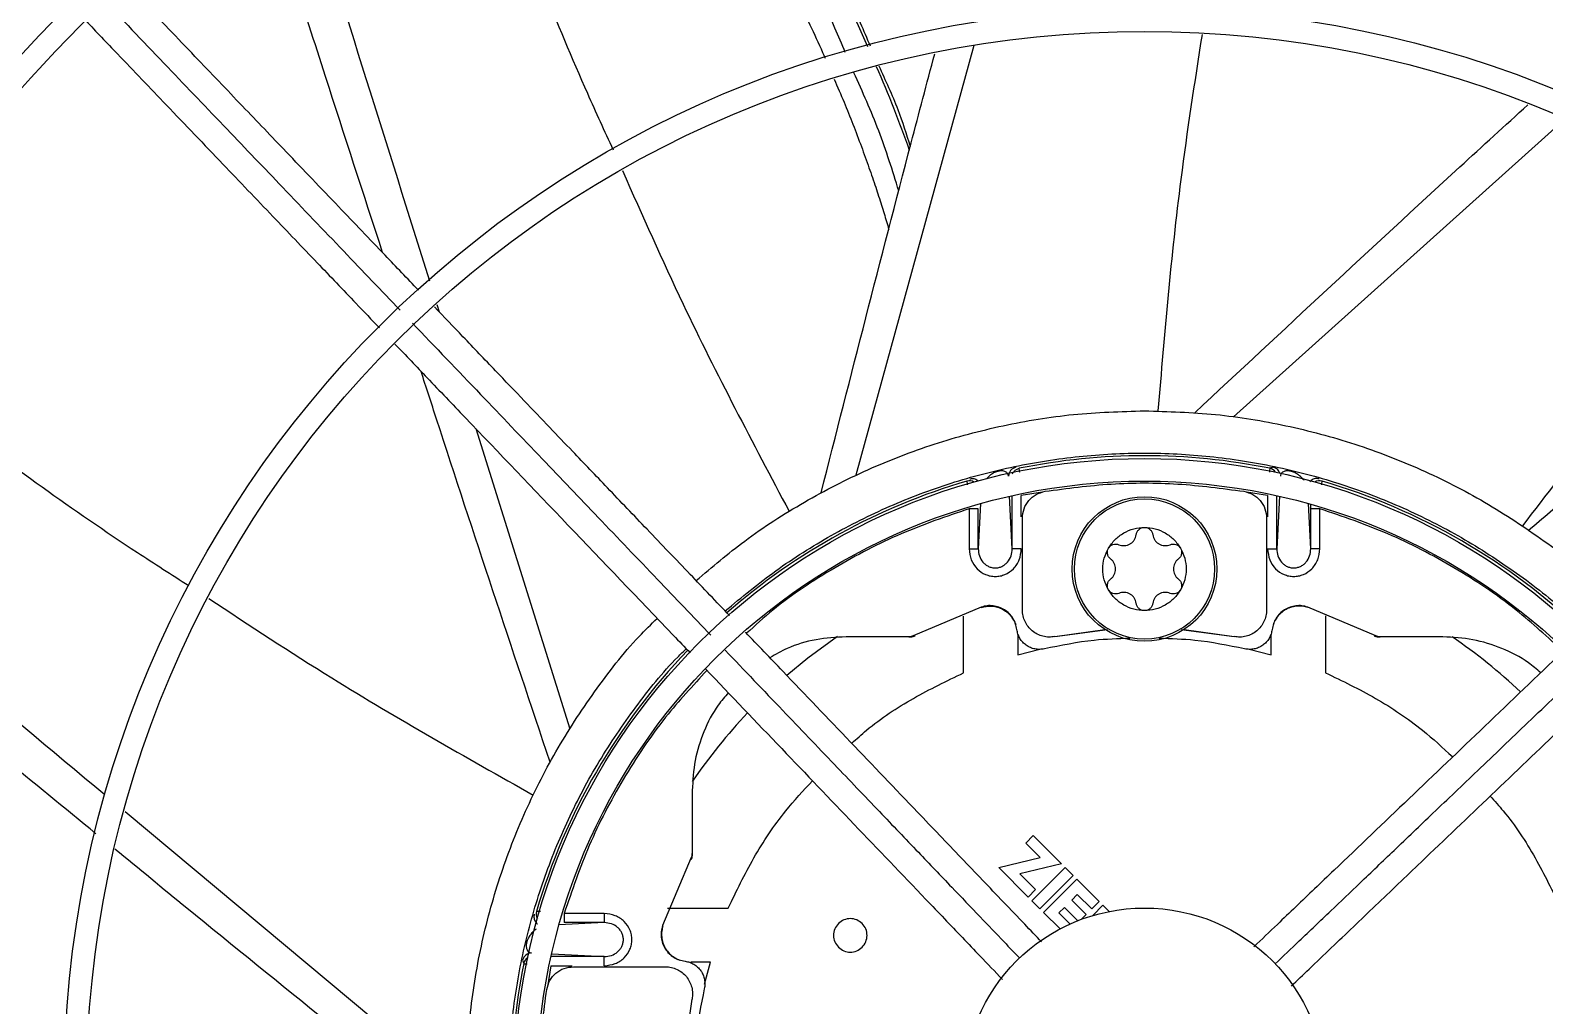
# Model space of a CAD drawing. Header units: inches. Extents: x 1229 to 1453, y -1023 to -720.
# Drawn here: x 1402.11 to 1408.7, y -744.9 to -740.65 of the extents above; entities that cross this region are included whole.
import ezdxf

# ---------------------------------------------------------------- set-up
doc = ezdxf.new("R2010")
doc.units = ezdxf.units.IN
doc.header["$MEASUREMENT"] = 0

msp = doc.modelspace()

# ---------------------------------------------------------------- linework, layer by layer
at = {"color": 18, "linetype": 'Continuous', "lineweight": 25, "true_color": 0x000000}
for p, q in [((1406.2187, -740.7173), (1405.7051, -742.5888)), ((1408.7898, -741.0397), (1407.3492, -742.3336)), ((1403.8814, -741.8448), (1403.8915, -741.877)), ((1404.0508, -742.3856), (1404.4599, -743.6925)), ((1407.5219, -742.5539), (1407.507, -742.5583)), ((1406.3863, -742.9093), (1406.3747, -742.6802)), ((1406.3863, -742.9093), (1406.3863, -742.6776)), ((1406.5176, -742.6628), (1406.4256, -742.677)), ((1406.4256, -742.7701), (1406.4256, -742.677)), ((1407.4979, -742.677), (1407.4059, -742.6628)), ((1407.4979, -742.677), (1407.4979, -742.7701)), ((1407.5372, -742.9093), (1407.5372, -742.6776)), ((1407.5488, -742.6802), (1407.5372, -742.9093)), ((1406.1987, -742.7347), (1406.1987, -742.9093)), ((1406.248, -742.7123), (1406.238, -742.9093)), ((1406.238, -742.9093), (1406.238, -742.7347)), ((1407.6855, -742.9093), (1407.6755, -742.7123)), ((1407.6855, -742.7347), (1407.6854, -742.7172)), ((1407.6855, -742.9093), (1407.6855, -742.7347)), ((1407.7249, -742.9093), (1407.7249, -742.7347)), ((1406.4303, -743.1754), (1406.4303, -742.7753)), ((1407.4933, -742.7753), (1407.4933, -743.1754)), ((1406.4256, -742.9093), (1406.3863, -742.9093)), ((1406.2511, -743.1628), (1405.9547, -743.2879)), ((1406.1744, -743.4491), (1406.1744, -743.2018)), ((1406.2511, -743.1628), (1406.2514, -743.1648)), ((1407.6724, -743.1628), (1407.6721, -743.1648)), ((1407.9689, -743.2879), (1407.6724, -743.1628)), ((1407.7492, -743.2008), (1407.7492, -743.4491)), ((1406.5713, -743.2912), (1406.789, -743.2604)), ((1406.5713, -743.2912), (1406.8001, -743.2612)), ((1407.1219, -743.261), (1407.3522, -743.2912)), ((1407.1345, -743.2604), (1407.3522, -743.2912)), ((1405.9366, -743.2923), (1405.6626, -743.2923)), ((1405.9366, -743.2923), (1405.945, -743.2923)), ((1405.9628, -743.288), (1405.9547, -743.2879)), ((1406.4106, -743.2859), (1406.4106, -743.371)), ((1406.4106, -743.371), (1406.5058, -743.3458)), ((1407.4178, -743.3458), (1407.5129, -743.371)), ((1407.5129, -743.371), (1407.5129, -743.2859)), ((1407.9689, -743.2879), (1407.9608, -743.288)), ((1407.9785, -743.2923), (1407.987, -743.2923)), ((1408.261, -743.2923), (1407.987, -743.2923)), ((1404.9933, -743.9616), (1404.9933, -744.2356)), ((1402.5247, -744.0533), (1404.0092, -745.294)), ((1406.4775, -744.1583), (1406.4452, -744.1905)), ((1406.5075, -744.2529), (1406.4452, -744.1905)), ((1406.4775, -744.1583), (1406.6, -744.2807)), ((1404.9889, -744.2537), (1404.8638, -744.5502)), ((1404.9889, -744.2537), (1404.989, -744.2618)), ((1404.9933, -744.244), (1404.9933, -744.2356)), ((1406.3272, -744.2974), (1406.5075, -744.2529)), ((1406.4552, -744.4255), (1406.3272, -744.2974)), ((1406.6, -744.2807), (1406.4196, -744.3253)), ((1406.4196, -744.3253), (1406.4875, -744.3932)), ((1406.4712, -744.4415), (1406.6163, -744.2964)), ((1406.6511, -744.3312), (1406.506, -744.4763)), ((1406.6511, -744.3312), (1406.6163, -744.2964)), ((1406.4875, -744.3932), (1406.4552, -744.4255)), ((1406.522, -744.4923), (1406.6668, -744.3476)), ((1406.6668, -744.3476), (1406.7642, -744.445)), ((1406.506, -744.4763), (1406.4712, -744.4415)), ((1406.6693, -744.4146), (1406.6454, -744.4386)), ((1406.6454, -744.4386), (1406.708, -744.5012)), ((1406.7319, -744.4773), (1406.6693, -744.4146)), ((1406.7642, -744.445), (1406.7319, -744.4773)), ((1406.7363, -744.5064), (1406.7809, -744.4617)), ((1406.7809, -744.4617), (1406.8078, -744.4886)), ((1404.6103, -744.4977), (1404.4357, -744.4977)), ((1404.8855, -744.4734), (1405.15, -744.4734)), ((1406.5942, -744.5645), (1406.522, -744.4923)), ((1406.6131, -744.4709), (1406.5891, -744.4948)), ((1406.5891, -744.4948), (1406.6376, -744.5432)), ((1406.6712, -744.529), (1406.6131, -744.4709)), ((1406.708, -744.5012), (1406.6859, -744.5233)), ((1404.6103, -744.5371), (1404.4133, -744.547)), ((1404.6103, -744.5371), (1404.4357, -744.5371)), ((1404.8638, -744.5502), (1404.8658, -744.5505)), ((1404.2549, -744.7007), (1404.2593, -744.7155)), ((1404.378, -744.7247), (1404.3637, -744.8167)), ((1404.378, -744.7247), (1404.4711, -744.7247)), ((1404.6103, -744.6853), (1404.3785, -744.6853)), ((1404.3812, -744.6737), (1404.6103, -744.6853)), ((1404.4762, -744.7293), (1404.8764, -744.7293)), ((1405.072, -744.7096), (1404.9869, -744.7096)), ((1405.0468, -744.8048), (1405.072, -744.7096)), ((1404.9613, -745.088), (1404.9922, -744.8704))]:
    msp.add_line(p, q, dxfattribs=at)
at = {"color": 18, "linetype": 'Continuous', "lineweight": 25, "true_color": 0x000000, "flags": 128}
msp.add_lwpolyline([(1405.6257, -743.2908), (1405.4964, -743.3849), (1405.4049, -743.4602)], dxfattribs=at)
at = {"color": 18, "linetype": 'Continuous', "lineweight": 25, "true_color": 0x000000}
for centre, radius in [((1406.9618, -745.2608), 11.7126), ((1406.9618, -745.2608), 8.5704), ((1406.9618, -745.2608), 8.472), ((1406.9618, -745.2608), 6.6478), ((1406.9618, -745.2608), 6.5493), ((1406.9618, -745.2608), 4.7037), ((1406.9618, -745.2608), 4.6053), ((1406.9618, -745.2608), 2.745), ((1406.9618, -745.2608), 2.6465), ((1406.9618, -742.997), 0.315), ((1406.9618, -742.997), 0.3053), ((1406.9618, -745.2608), 0.7874)]:
    msp.add_circle(centre, radius, dxfattribs=at)
for centre, radius, start, end in [((1406.9618, -745.2608), 12.9331, 103.26667, 166.73333), ((1406.9618, -745.2608), 2.7569, 78.59287, 101.40713), ((1407.5139, -742.5924), 0.0394, 18.62774, 78.30941), ((1406.9618, -745.2608), 2.7569, 106.2782, 131.24448), ((1406.2, -742.6522), 0.0393, 60.09679, 106.27356), ((1407.4992, -742.5969), 0.0393, 32.40479, 78.59611), ((1407.7235, -742.6522), 0.0393, 73.72644, 119.90321), ((1406.9618, -745.2608), 2.7569, 46.15848, 73.7218), ((1406.9618, -745.2608), 2.3804, 46.5504, 55.78048), ((1406.9618, -745.2608), 2.7569, 136.15848, 163.7218), ((1406.9618, -745.2608), 2.3804, 136.5504, 145.78048), ((1404.3531, -744.4991), 0.0394, 163.73091, 209.89291), ((1406.9618, -745.2608), 2.7569, 168.59287, 191.40713), ((1404.2934, -744.7087), 0.0394, 90.00217, 168.29456), ((1404.2979, -744.7233), 0.0394, 122.42221, 168.58239)]:
    msp.add_arc(centre, radius, start, end, dxfattribs=at)
for points, knots in [([(1395.2522, -745.2608), (1395.2571, -745.0053), (1395.2667, -744.4944), (1395.3447, -743.7313), (1395.4689, -742.9748), (1395.6432, -742.228), (1395.8657, -741.4942), (1396.1359, -740.7766), (1396.4523, -740.0781), (1396.8138, -739.4019), (1397.2187, -738.7507), (1397.6653, -738.1274), (1398.1518, -737.5347), (1398.676, -736.975), (1399.2356, -736.4508), (1399.8284, -735.9644), (1400.4517, -735.5177), (1401.1028, -735.1128), (1401.7791, -734.7513), (1402.4775, -734.4349), (1403.1952, -734.1648), (1403.929, -733.9422), (1404.6757, -733.7681), (1405.4323, -733.6432), (1406.1954, -733.568), (1406.9618, -733.5429), (1407.7282, -733.568), (1408.4913, -733.6432), (1409.2478, -733.7681), (1409.9946, -733.9422), (1410.7284, -734.1648), (1411.446, -734.4349), (1412.1445, -734.7513), (1412.8207, -735.1128), (1413.4719, -735.5177), (1414.0952, -735.9644), (1414.6879, -736.4508), (1415.2476, -736.975), (1415.7717, -737.5347), (1416.2582, -738.1274), (1416.7048, -738.7507), (1417.1098, -739.4019), (1417.4712, -740.0781), (1417.7877, -740.7766), (1418.0578, -741.4942), (1418.2803, -742.228), (1418.4547, -742.9748), (1418.5788, -743.7313), (1418.6568, -744.4944), (1418.6665, -745.0053), (1418.6713, -745.2608)], [0, 0, 0, 0, 0.020833, 0.041667, 0.0625, 0.083333, 0.104167, 0.125, 0.145833, 0.166667, 0.1875, 0.208333, 0.229167, 0.25, 0.270833, 0.291667, 0.3125, 0.333333, 0.354167, 0.375, 0.395833, 0.416667, 0.4375, 0.458333, 0.479167, 0.5, 0.520833, 0.541667, 0.5625, 0.583333, 0.604167, 0.625, 0.645833, 0.666667, 0.6875, 0.708333, 0.729167, 0.75, 0.770833, 0.791667, 0.8125, 0.833333, 0.854167, 0.875, 0.895833, 0.916667, 0.9375, 0.958333, 0.979167, 1, 1, 1, 1]), ([(1404.7692, -739.0947), (1404.7715, -739.0976), (1404.7995, -739.132), (1404.8508, -739.1984), (1404.9225, -739.2932), (1404.9908, -739.3869), (1405.0839, -739.5187), (1405.1966, -739.6871), (1405.3503, -739.933), (1405.5059, -740.2063), (1405.6485, -740.4825), (1405.7248, -740.6517), (1405.7561, -740.7211)], [0, 0, 0, 0, 0.005829, 0.069293, 0.131295, 0.191839, 0.250923, 0.384412, 0.509798, 0.706683, 0.87956, 1, 1, 1, 1]), ([(1404.78, -739.0906), (1404.8065, -739.1218), (1404.9462, -739.2872), (1405.1677, -739.6098), (1405.4423, -740.0547), (1405.6426, -740.4253), (1405.7386, -740.6515), (1405.7669, -740.7182)], [0, 0, 0, 0, 0.063901, 0.337789, 0.611689, 0.885604, 1, 1, 1, 1]), ([(1404.5817, -739.1665), (1404.6199, -739.214), (1404.7019, -739.3157), (1404.823, -739.4783), (1404.9476, -739.6556), (1405.0712, -739.8433), (1405.1931, -740.0415), (1405.3202, -740.2632), (1405.4433, -740.4991), (1405.5291, -740.6743), (1405.5675, -740.7637), (1405.5711, -740.7721)], [0, 0, 0, 0, 0.096233, 0.206176, 0.320503, 0.439206, 0.562272, 0.689686, 0.845034, 0.985429, 1, 1, 1, 1]), ([(1405.6595, -740.7477), (1405.6446, -740.7121), (1405.5669, -740.5268), (1405.3959, -740.2048), (1405.1475, -739.7838), (1404.9064, -739.4246), (1404.7371, -739.2146), (1404.6707, -739.1324)], [0, 0, 0, 0, 0.06136, 0.318858, 0.576414, 0.834122, 1, 1, 1, 1]), ([(1403.9745, -739.4391), (1404.0368, -739.6235), (1404.2063, -740.1254), (1404.4335, -740.7027), (1404.6107, -741.0892), (1404.6482, -741.1709)], [0, 0, 0, 0, 0.314001, 0.854808, 1, 1, 1, 1]), ([(1403.2587, -739.8609), (1403.2712, -739.9005), (1403.4681, -740.5263), (1403.6648, -741.1539), (1403.8491, -741.7418)], [0, 0, 0, 0, 0.063243, 1, 1, 1, 1]), ([(1403.6452, -741.6192), (1403.5621, -741.3636), (1403.3832, -740.8133), (1403.2087, -740.2627), (1403.1153, -739.9679)], [0, 0, 0, 0, 0.464546, 1, 1, 1, 1]), ([(1403.8011, -741.7824), (1403.7528, -741.7319), (1403.637, -741.6106), (1403.445, -741.4098), (1403.2382, -741.1933), (1403.0297, -740.9752), (1402.8216, -740.7575), (1402.6522, -740.5801), (1402.552, -740.4753), (1402.5275, -740.4496)], [0, 0, 0, 0, 0.113273, 0.27182, 0.45098, 0.599768, 0.762852, 0.941876, 1, 1, 1, 1]), ([(1402.4334, -740.5221), (1402.5255, -740.6185), (1402.7036, -740.8049), (1402.9628, -741.0761), (1403.2183, -741.3434), (1403.4694, -741.6062), (1403.6399, -741.7847), (1403.7218, -741.8704)], [0, 0, 0, 0, 0.2154, 0.416422, 0.604341, 0.810085, 1, 1, 1, 1]), ([(1402.3528, -740.6087), (1402.399, -740.6571), (1402.5159, -740.7794), (1402.7151, -740.9878), (1402.9406, -741.2238), (1403.1594, -741.4529), (1403.3524, -741.6548), (1403.507, -741.8165), (1403.5975, -741.9113), (1403.6316, -741.947)], [0, 0, 0, 0, 0.1090567, 0.2754016, 0.4684679, 0.6386179, 0.7884724, 0.9203047, 1, 1, 1, 1]), ([(1407.2122, -740.6692), (1407.1796, -740.8793), (1407.095, -741.4232), (1407.0487, -741.9718), (1407.0202, -742.3086)], [0, 0, 0, 0, 0.386148, 1, 1, 1, 1]), ([(1405.5541, -742.6652), (1405.6835, -742.1568), (1405.8459, -741.5189), (1406.0142, -740.8829), (1406.0484, -740.7537)], [0, 0, 0, 0, 0.7968413, 1, 1, 1, 1]), ([(1405.8924, -741.3501), (1405.8649, -741.2624), (1405.81, -741.0872), (1405.7346, -740.9194), (1405.6969, -740.8356)], [0, 0, 0, 0, 0.500505, 1, 1, 1, 1]), ([(1405.7943, -740.8081), (1405.8199, -740.8682), (1405.8711, -740.9886), (1405.9156, -741.1114), (1405.938, -741.173)], [0, 0, 0, 0, 0.4988732, 1, 1, 1, 1]), ([(1405.805, -740.8058), (1405.8341, -740.8686), (1405.8871, -740.983), (1405.9251, -741.1028), (1405.9422, -741.1567)], [0, 0, 0, 0, 0.549444, 1, 1, 1, 1]), ([(1405.6108, -740.8641), (1405.6253, -740.8973), (1405.6676, -740.9939), (1405.7171, -741.1229), (1405.7619, -741.2469), (1405.791, -741.332), (1405.8163, -741.4102), (1405.8354, -741.4717), (1405.8456, -741.5072), (1405.849, -741.5188)], [0, 0, 0, 0, 0.155591, 0.453872, 0.593993, 0.723032, 0.840997, 0.947892, 1, 1, 1, 1]), ([(1407.1808, -742.3162), (1407.5646, -741.9585), (1408.0461, -741.5096), (1408.5315, -741.0656), (1408.6301, -740.9754)], [0, 0, 0, 0, 0.796821, 1, 1, 1, 1]), ([(1404.6894, -741.2618), (1404.7757, -741.4565), (1404.9988, -741.9601), (1405.2566, -742.447), (1405.4148, -742.7457)], [0, 0, 0, 0, 0.3865725, 1, 1, 1, 1]), ([(1409.6557, -741.5325), (1409.5144, -741.6919), (1409.1489, -742.1041), (1408.813, -742.5409), (1408.607, -742.8089)], [0, 0, 0, 0, 0.386641, 1, 1, 1, 1]), ([(1408.6319, -742.8296), (1408.6961, -742.7754), (1408.8439, -742.6508), (1409.043, -742.424), (1409.2728, -742.1226), (1409.4485, -741.8584), (1409.5463, -741.6741), (1409.5679, -741.6334)], [0, 0, 0, 0, 0.1643139, 0.3778099, 0.5907186, 0.9094973, 1, 1, 1, 1]), ([(1405.156, -743.2002), (1405.0987, -743.1403), (1404.9788, -743.0148), (1404.8015, -742.8292), (1404.6307, -742.6505), (1404.4896, -742.5028), (1404.3689, -742.3766), (1404.2571, -742.2596), (1404.1312, -742.1278), (1404.0007, -741.9913), (1403.9121, -741.8985), (1403.8706, -741.8551)], [0, 0, 0, 0, 0.133272, 0.279174, 0.413304, 0.531425, 0.608473, 0.694881, 0.792575, 0.902797, 1, 1, 1, 1]), ([(1403.7755, -741.9266), (1403.8743, -742.03), (1404.0624, -742.2268), (1404.3319, -742.5088), (1404.5886, -742.7775), (1404.8331, -743.0333), (1404.9965, -743.2043), (1405.0737, -743.2851)], [0, 0, 0, 0, 0.228868, 0.435815, 0.623227, 0.822027, 1, 1, 1, 1]), ([(1401.2984, -741.976), (1401.4514, -742.0982), (1401.8664, -742.4296), (1402.3696, -742.7925), (1402.7266, -743.0212), (1402.8013, -743.0691)], [0, 0, 0, 0, 0.3159676, 0.8567363, 1, 1, 1, 1]), ([(1403.699, -742.0174), (1403.7458, -742.0664), (1403.8473, -742.1727), (1404.0982, -742.4352), (1404.4553, -742.8089), (1404.7822, -743.151), (1404.9598, -743.3368), (1404.9841, -743.3622)], [0, 0, 0, 0, 0.109527, 0.237746, 0.586688, 0.943426, 1, 1, 1, 1]), ([(1404.3742, -743.8384), (1404.2081, -743.3408), (1404.0189, -742.774), (1403.8351, -742.2058), (1403.8127, -742.1364)], [0, 0, 0, 0, 0.877844, 1, 1, 1, 1]), ([(1405.01, -743.0474), (1405.0794, -742.9885), (1405.2276, -742.8627), (1405.479, -742.7017), (1405.755, -742.5598), (1406.045, -742.4482), (1406.3449, -742.368), (1406.6516, -742.3175), (1406.8584, -742.3112), (1406.9618, -742.308)], [0, 0, 0, 0, 0.127919, 0.273266, 0.418612, 0.56396, 0.709306, 0.854654, 1, 1, 1, 1]), ([(1406.9618, -742.308), (1407.0651, -742.3112), (1407.2719, -742.3175), (1407.5786, -742.368), (1407.8786, -742.4481), (1408.1683, -742.56), (1408.4452, -742.701), (1408.7041, -742.8719), (1408.8935, -743.0191), (1408.9882, -743.1163), (1409.0107, -743.1395)], [0, 0, 0, 0, 0.136759, 0.273517, 0.410274, 0.547034, 0.68379, 0.820549, 0.957307, 1, 1, 1, 1]), ([(1405.1363, -743.1796), (1405.2088, -743.1196), (1405.3546, -742.999), (1405.5958, -742.8475), (1405.8509, -742.7195), (1406.1182, -742.6188), (1406.3944, -742.5461), (1406.6766, -742.5021), (1406.9618, -742.4874), (1407.247, -742.5021), (1407.5291, -742.5461), (1407.8053, -742.6188), (1408.0725, -742.7196), (1408.3282, -742.8471), (1408.5682, -743.0013), (1408.7524, -743.1419), (1408.8484, -743.2381), (1408.8773, -743.2669)], [0, 0, 0, 0, 0.0686182, 0.1379717, 0.207325, 0.2766794, 0.3460334, 0.4153867, 0.4847398, 0.554094, 0.6234473, 0.6928013, 0.7621556, 0.831509, 0.9008624, 0.9702164, 1, 1, 1, 1]), ([(1406.4017, -742.5539), (1406.3975, -742.5552), (1406.3889, -742.5579), (1406.3785, -742.5671), (1406.3716, -742.5791), (1406.3707, -742.5881), (1406.3703, -742.5924)], [0, 0, 0, 0, 0.242701, 0.500198, 0.757591, 1, 1, 1, 1]), ([(1406.189, -742.6144), (1406.1889, -742.6159), (1406.1889, -742.618), (1406.1896, -742.6282), (1406.1898, -742.6309)], [0, 0, 0, 0, 0.7360969, 1, 1, 1, 1]), ([(1406.2013, -742.6045), (1406.204, -742.6039), (1406.2096, -742.6027), (1406.2186, -742.6032), (1406.2276, -742.6058), (1406.2347, -742.6095), (1406.238, -742.6129), (1406.239, -742.614)], [0, 0, 0, 0, 0.202106, 0.421325, 0.653497, 0.892822, 1, 1, 1, 1]), ([(1406.3703, -742.5924), (1406.3695, -742.5889), (1406.3678, -742.5819), (1406.3584, -742.5738), (1406.3482, -742.569), (1406.3349, -742.5695), (1406.3309, -742.5699), (1406.3278, -742.5705), (1406.3244, -742.5712), (1406.321, -742.5722), (1406.3178, -742.5732), (1406.3116, -742.5755), (1406.3012, -742.5806), (1406.2847, -742.5916), (1406.279, -742.5992), (1406.275, -742.6045)], [0, 0, 0, 0, 0.2061417, 0.4095199, 0.552974, 0.5738067, 0.5833824, 0.5923662, 0.6010123, 0.6097972, 0.6191121, 0.6290455, 0.6731164, 0.7702347, 1, 1, 1, 1]), ([(1406.3877, -742.5829), (1406.3895, -742.5791), (1406.3933, -742.5711), (1406.4037, -742.5623), (1406.4123, -742.5596), (1406.4165, -742.5583)], [0, 0, 0, 0, 0.317155, 0.668815, 1, 1, 1, 1]), ([(1406.4184, -742.577), (1406.4181, -742.5735), (1406.4171, -742.5608), (1406.4167, -742.5594), (1406.4165, -742.5583)], [0, 0, 0, 0, 0.281956, 1, 1, 1, 1]), ([(1406.529, -742.6587), (1406.6248, -742.646), (1406.8163, -742.6206), (1407.1072, -742.6206), (1407.2987, -742.646), (1407.3945, -742.6587)], [0, 0, 0, 0, 0.333334, 0.666666, 1, 1, 1, 1]), ([(1407.507, -742.5583), (1407.5068, -742.5593), (1407.5065, -742.5605), (1407.5055, -742.5724), (1407.5053, -742.5754)], [0, 0, 0, 0, 0.754108, 1, 1, 1, 1]), ([(1407.657, -742.6118), (1407.6541, -742.6083), (1407.6481, -742.6008), (1407.6372, -742.591), (1407.626, -742.5832), (1407.6195, -742.5793), (1407.6133, -742.5762), (1407.6083, -742.5741), (1407.6043, -742.5727), (1407.6014, -742.5718), (1407.5986, -742.5711), (1407.5959, -742.5705), (1407.5933, -742.57), (1407.5898, -742.5696), (1407.5857, -742.5693), (1407.5812, -742.5694), (1407.5764, -742.57), (1407.5716, -742.5713), (1407.5652, -742.574), (1407.5593, -742.5786), (1407.5548, -742.5851), (1407.5538, -742.59), (1407.5533, -742.5924)], [0, 0, 0, 0, 0.137806, 0.295547, 0.344969, 0.384359, 0.409911, 0.429703, 0.437789, 0.44499, 0.451651, 0.458225, 0.464555, 0.471544, 0.488297, 0.50964, 0.536122, 0.576505, 0.625829, 0.740978, 0.867771, 1, 1, 1, 1]), ([(1407.7222, -742.6045), (1407.7195, -742.6039), (1407.7139, -742.6027), (1407.7049, -742.6032), (1407.6959, -742.6058), (1407.6874, -742.6105), (1407.683, -742.6152), (1407.6808, -742.6176)], [0, 0, 0, 0, 0.179413, 0.374002, 0.580007, 0.792284, 1, 1, 1, 1]), ([(1407.7338, -742.6303), (1407.734, -742.6278), (1407.7347, -742.6179), (1407.7346, -742.6159), (1407.7345, -742.6144)], [0, 0, 0, 0, 0.249623, 1, 1, 1, 1]), ([(1406.4303, -742.7753), (1406.4317, -742.7614), (1406.4345, -742.7337), (1406.4566, -742.6975), (1406.4887, -742.6698), (1406.5156, -742.6624), (1406.529, -742.6587)], [0, 0, 0, 0, 0.250003, 0.500006, 0.749994, 1, 1, 1, 1]), ([(1407.3945, -742.6587), (1407.408, -742.6624), (1407.4348, -742.6698), (1407.4669, -742.6975), (1407.489, -742.7337), (1407.4918, -742.7614), (1407.4933, -742.7753)], [0, 0, 0, 0, 0.24998, 0.499991, 0.749996, 1, 1, 1, 1]), ([(1400.9304, -742.7228), (1400.9612, -742.7484), (1401.4627, -743.1664), (1401.965, -743.5859), (1402.4365, -743.9796)], [0, 0, 0, 0, 0.061422, 1, 1, 1, 1]), ([(1406.1987, -742.7347), (1406.0988, -742.7686), (1405.8968, -742.8371), (1405.6112, -742.9881), (1405.3854, -743.1346), (1405.267, -743.2427), (1405.2294, -743.2771)], [0, 0, 0, 0, 0.282089, 0.570666, 0.863744, 1, 1, 1, 1]), ([(1406.238, -742.7347), (1406.2374, -742.7347), (1406.236, -742.7347), (1406.2269, -742.7347), (1406.214, -742.7347), (1406.2038, -742.7347), (1406.1987, -742.7347)], [0, 0, 0, 0, 0.250013, 0.500029, 0.750015, 1, 1, 1, 1]), ([(1407.7249, -742.7347), (1407.7198, -742.7347), (1407.7096, -742.7347), (1407.6966, -742.7347), (1407.6875, -742.7347), (1407.6862, -742.7347), (1407.6855, -742.7347)], [0, 0, 0, 0, 0.249985, 0.499971, 0.749987, 1, 1, 1, 1]), ([(1408.7838, -743.3562), (1408.7172, -743.2945), (1408.5702, -743.1583), (1408.3128, -742.9876), (1408.0266, -742.8372), (1407.8247, -742.7686), (1407.7249, -742.7347)], [0, 0, 0, 0, 0.219674, 0.484445, 0.745154, 1, 1, 1, 1]), ([(1406.8049, -742.9065), (1406.8139, -742.8934), (1406.8318, -742.8672), (1406.8703, -742.8386), (1406.9143, -742.8195), (1406.9459, -742.8171), (1406.9618, -742.8159)], [0, 0, 0, 0, 0.25, 0.500009, 0.750001, 1, 1, 1, 1]), ([(1406.9258, -742.8474), (1406.9268, -742.8432), (1406.9289, -742.8346), (1406.9374, -742.8244), (1406.9487, -742.8173), (1406.9574, -742.8164), (1406.9618, -742.8159)], [0, 0, 0, 0, 0.250017, 0.500038, 0.749991, 1, 1, 1, 1]), ([(1406.9618, -742.8159), (1406.9661, -742.8164), (1406.9748, -742.8173), (1406.9861, -742.8244), (1406.9946, -742.8346), (1406.9967, -742.8432), (1406.9977, -742.8474)], [0, 0, 0, 0, 0.249997, 0.500015, 0.750023, 1, 1, 1, 1]), ([(1406.9618, -742.8159), (1406.9776, -742.8171), (1407.0092, -742.8195), (1407.0532, -742.8386), (1407.0918, -742.8672), (1407.1097, -742.8934), (1407.1186, -742.9065)], [0, 0, 0, 0, 0.250018, 0.500003, 0.750007, 1, 1, 1, 1]), ([(1406.8502, -742.8911), (1406.8542, -742.8924), (1406.8621, -742.8951), (1406.8749, -742.8956), (1406.8874, -742.8934), (1406.899, -742.8883), (1406.9092, -742.8807), (1406.9174, -742.8711), (1406.9233, -742.8598), (1406.925, -742.8515), (1406.9258, -742.8474)], [0, 0, 0, 0, 0.12501, 0.250004, 0.375011, 0.500011, 0.62501, 0.75002, 0.875001, 1, 1, 1, 1]), ([(1406.9977, -742.8474), (1406.9985, -742.8515), (1407.0002, -742.8598), (1407.0062, -742.8711), (1407.0143, -742.8807), (1407.0245, -742.8883), (1407.0362, -742.8934), (1407.0486, -742.8956), (1407.0614, -742.8951), (1407.0694, -742.8924), (1407.0734, -742.8911)], [0, 0, 0, 0, 0.125009, 0.249988, 0.374997, 0.499995, 0.624993, 0.749999, 0.874992, 1, 1, 1, 1]), ([(1402.3973, -744.1497), (1402.1243, -743.9266), (1401.6114, -743.5074), (1401.1025, -743.0853), (1400.8646, -742.8879)], [0, 0, 0, 0, 0.532369, 1, 1, 1, 1]), ([(1406.1987, -742.9093), (1406.2005, -742.9255), (1406.204, -742.9573), (1406.2308, -742.9973), (1406.2624, -743.0192), (1406.2905, -743.028), (1406.3122, -743.0301), (1406.3338, -743.028), (1406.3619, -743.0192), (1406.3935, -742.9973), (1406.4203, -742.9573), (1406.4239, -742.9255), (1406.4256, -742.9093)], [0, 0, 0, 0, 0.132078, 0.2598, 0.381605, 0.440894, 0.500007, 0.559042, 0.618396, 0.740202, 0.867924, 1, 1, 1, 1]), ([(1406.1987, -742.9093), (1406.2038, -742.9093), (1406.214, -742.9093), (1406.2269, -742.9093), (1406.236, -742.9093), (1406.2374, -742.9093), (1406.238, -742.9093)], [0, 0, 0, 0, 0.249985, 0.499971, 0.749987, 1, 1, 1, 1]), ([(1406.238, -742.9093), (1406.239, -742.9198), (1406.241, -742.9406), (1406.2546, -742.9637), (1406.2695, -742.978), (1406.2826, -742.9861), (1406.297, -742.9912), (1406.3122, -742.993), (1406.3273, -742.9912), (1406.3417, -742.9861), (1406.3548, -742.978), (1406.3697, -742.9637), (1406.3833, -742.9406), (1406.3853, -742.9198), (1406.3863, -742.9093)], [0, 0, 0, 0, 0.1276382, 0.2537227, 0.3161311, 0.3778855, 0.439088, 0.4999904, 0.5609116, 0.6221141, 0.6838688, 0.7462768, 0.8723618, 1, 1, 1, 1]), ([(1406.8049, -743.0876), (1406.7981, -743.0733), (1406.7843, -743.0447), (1406.7788, -742.997), (1406.7843, -742.9493), (1406.7981, -742.9208), (1406.8049, -742.9065)], [0, 0, 0, 0, 0.25, 0.5, 0.75, 1, 1, 1, 1]), ([(1406.8142, -742.9533), (1406.8111, -742.9503), (1406.8047, -742.9443), (1406.8001, -742.9318), (1406.7996, -742.9185), (1406.8031, -742.9105), (1406.8049, -742.9065)], [0, 0, 0, 0, 0.249989, 0.499995, 0.749993, 1, 1, 1, 1]), ([(1406.8049, -742.9065), (1406.8075, -742.9029), (1406.8126, -742.8958), (1406.8244, -742.8896), (1406.8376, -742.8874), (1406.846, -742.8898), (1406.8502, -742.8911)], [0, 0, 0, 0, 0.249988, 0.499992, 0.749963, 1, 1, 1, 1]), ([(1407.0734, -742.8911), (1407.0776, -742.8898), (1407.0859, -742.8874), (1407.0991, -742.8896), (1407.1109, -742.8958), (1407.116, -742.9029), (1407.1186, -742.9065)], [0, 0, 0, 0, 0.249949, 0.500008, 0.750012, 1, 1, 1, 1]), ([(1407.1186, -742.9065), (1407.1204, -742.9105), (1407.1239, -742.9185), (1407.1235, -742.9318), (1407.1188, -742.9443), (1407.1125, -742.9503), (1407.1093, -742.9533)], [0, 0, 0, 0, 0.250007, 0.500005, 0.750011, 1, 1, 1, 1]), ([(1407.1186, -742.9065), (1407.1255, -742.9208), (1407.1392, -742.9493), (1407.1447, -742.997), (1407.1392, -743.0447), (1407.1255, -743.0733), (1407.1186, -743.0876)], [0, 0, 0, 0, 0.25, 0.5, 0.75, 1, 1, 1, 1]), ([(1407.4979, -742.9093), (1407.4997, -742.9255), (1407.5032, -742.9573), (1407.53, -742.9973), (1407.5616, -743.0192), (1407.5897, -743.028), (1407.6114, -743.0301), (1407.633, -743.028), (1407.6611, -743.0192), (1407.6927, -742.9973), (1407.7195, -742.9573), (1407.7231, -742.9255), (1407.7249, -742.9093)], [0, 0, 0, 0, 0.132076, 0.259798, 0.381593, 0.440894, 0.499994, 0.559042, 0.618395, 0.7402, 0.867922, 1, 1, 1, 1]), ([(1407.4979, -742.9093), (1407.503, -742.9093), (1407.5132, -742.9093), (1407.5261, -742.9093), (1407.5352, -742.9093), (1407.5366, -742.9093), (1407.5372, -742.9093)], [0, 0, 0, 0, 0.249985, 0.499971, 0.749987, 1, 1, 1, 1]), ([(1407.5372, -742.9093), (1407.5382, -742.9198), (1407.5402, -742.9406), (1407.5539, -742.9638), (1407.5688, -742.9781), (1407.582, -742.9862), (1407.5963, -742.9912), (1407.6114, -742.993), (1407.6265, -742.9912), (1407.6408, -742.9862), (1407.6539, -742.9781), (1407.6688, -742.9638), (1407.6825, -742.9406), (1407.6845, -742.9198), (1407.6855, -742.9093)], [0, 0, 0, 0, 0.127639, 0.253724, 0.317943, 0.377887, 0.439686, 0.499991, 0.560295, 0.622113, 0.682053, 0.746276, 0.872361, 1, 1, 1, 1]), ([(1407.7249, -742.9093), (1407.7198, -742.9093), (1407.7096, -742.9093), (1407.6966, -742.9093), (1407.6875, -742.9093), (1407.6862, -742.9093), (1407.6855, -742.9093)], [0, 0, 0, 0, 0.249985, 0.499971, 0.749987, 1, 1, 1, 1]), ([(1406.8142, -743.0407), (1406.8174, -743.0379), (1406.8237, -743.0323), (1406.8305, -743.0215), (1406.8348, -743.0096), (1406.8362, -742.997), (1406.8348, -742.9844), (1406.8305, -742.9725), (1406.8237, -742.9617), (1406.8174, -742.9561), (1406.8142, -742.9533)], [0, 0, 0, 0, 0.125011, 0.2500042, 0.3750014, 0.5, 0.625, 0.7499958, 0.874989, 1, 1, 1, 1]), ([(1407.1093, -742.9533), (1407.1061, -742.9561), (1407.0998, -742.9617), (1407.093, -742.9725), (1407.0887, -742.9844), (1407.0873, -742.997), (1407.0887, -743.0096), (1407.093, -743.0215), (1407.0998, -743.0323), (1407.1061, -743.0379), (1407.1093, -743.0407)], [0, 0, 0, 0, 0.125011, 0.2500042, 0.375, 0.5, 0.6249986, 0.7499958, 0.874989, 1, 1, 1, 1]), ([(1406.8049, -743.0876), (1406.8031, -743.0836), (1406.7996, -743.0756), (1406.8001, -743.0622), (1406.8047, -743.0497), (1406.8111, -743.0437), (1406.8142, -743.0407)], [0, 0, 0, 0, 0.250008, 0.500004, 0.75001, 1, 1, 1, 1]), ([(1407.1093, -743.0407), (1407.1125, -743.0437), (1407.1188, -743.0497), (1407.1235, -743.0622), (1407.1239, -743.0756), (1407.1204, -743.0836), (1407.1186, -743.0876)], [0, 0, 0, 0, 0.24999, 0.499996, 0.749992, 1, 1, 1, 1]), ([(1402.8891, -743.1257), (1403.0666, -743.2427), (1403.5262, -743.5455), (1404.0061, -743.8156), (1404.3006, -743.9814)], [0, 0, 0, 0, 0.386151, 1, 1, 1, 1]), ([(1406.9618, -743.1781), (1406.9459, -743.1769), (1406.9143, -743.1745), (1406.8703, -743.1554), (1406.8318, -743.1269), (1406.8139, -743.1007), (1406.8049, -743.0876)], [0, 0, 0, 0, 0.249999, 0.49999, 0.749999, 1, 1, 1, 1]), ([(1406.8502, -743.103), (1406.846, -743.1042), (1406.8376, -743.1067), (1406.8244, -743.1044), (1406.8126, -743.0982), (1406.8075, -743.0911), (1406.8049, -743.0876)], [0, 0, 0, 0, 0.250037, 0.500007, 0.750011, 1, 1, 1, 1]), ([(1406.9258, -743.1466), (1406.925, -743.1425), (1406.9233, -743.1342), (1406.9174, -743.123), (1406.9092, -743.1133), (1406.899, -743.1057), (1406.8874, -743.1007), (1406.8749, -743.0984), (1406.8621, -743.0989), (1406.8542, -743.1016), (1406.8502, -743.103)], [0, 0, 0, 0, 0.124998, 0.249979, 0.374989, 0.499989, 0.624988, 0.749996, 0.87499, 1, 1, 1, 1]), ([(1406.9618, -743.1781), (1406.9574, -743.1777), (1406.9487, -743.1768), (1406.9374, -743.1697), (1406.9289, -743.1594), (1406.9268, -743.1509), (1406.9258, -743.1466)], [0, 0, 0, 0, 0.249989, 0.499998, 0.75, 1, 1, 1, 1]), ([(1407.1186, -743.0876), (1407.1097, -743.1007), (1407.0918, -743.1269), (1407.0532, -743.1554), (1407.0092, -743.1745), (1406.9776, -743.1769), (1406.9618, -743.1781)], [0, 0, 0, 0, 0.249995, 0.499998, 0.749982, 1, 1, 1, 1]), ([(1406.9977, -743.1466), (1406.9967, -743.1509), (1406.9946, -743.1594), (1406.9861, -743.1697), (1406.9748, -743.1768), (1406.9661, -743.1777), (1406.9618, -743.1781)], [0, 0, 0, 0, 0.249999, 0.500031, 0.75007, 1, 1, 1, 1]), ([(1407.0734, -743.103), (1407.0694, -743.1016), (1407.0614, -743.0989), (1407.0486, -743.0984), (1407.0362, -743.1007), (1407.0245, -743.1057), (1407.0143, -743.1133), (1407.0062, -743.123), (1407.0002, -743.1342), (1406.9985, -743.1425), (1406.9977, -743.1466)], [0, 0, 0, 0, 0.125008, 0.250001, 0.375007, 0.500005, 0.625004, 0.750013, 0.874992, 1, 1, 1, 1]), ([(1407.1186, -743.0876), (1407.116, -743.0911), (1407.1109, -743.0982), (1407.0991, -743.1044), (1407.0859, -743.1067), (1407.0776, -743.1042), (1407.0734, -743.103)], [0, 0, 0, 0, 0.249989, 0.4999926, 0.7500513, 1, 1, 1, 1]), ([(1404.7487, -747.2122), (1404.6926, -747.1466), (1404.5693, -747.0025), (1404.4097, -746.7557), (1404.2665, -746.4803), (1404.1536, -746.1909), (1404.0716, -745.8914), (1404.0214, -745.5849), (1404.0036, -745.2748), (1404.0184, -744.9646), (1404.0657, -744.6577), (1404.1449, -744.3573), (1404.2552, -744.0671), (1404.395, -743.7896), (1404.5646, -743.5298), (1404.714, -743.3362), (1404.8142, -743.2379), (1404.8406, -743.2121)], [0, 0, 0, 0, 0.05882, 0.129282, 0.199743, 0.270205, 0.340667, 0.411128, 0.48159, 0.552051, 0.622513, 0.692975, 0.763436, 0.833898, 0.904359, 0.974821, 1, 1, 1, 1]), ([(1406.4063, -743.2606), (1406.4047, -743.252), (1406.4014, -743.2347), (1406.3895, -743.211), (1406.3731, -743.1904), (1406.3524, -743.1739), (1406.3286, -743.1624), (1406.303, -743.1565), (1406.2765, -743.156), (1406.2596, -743.1606), (1406.2511, -743.1628)], [0, 0, 0, 0, 0.125208, 0.250383, 0.375501, 0.500527, 0.625481, 0.750346, 0.875187, 1, 1, 1, 1]), ([(1406.2513, -743.1643), (1406.2653, -743.1612), (1406.287, -743.1564), (1406.317, -743.161), (1406.3388, -743.1682), (1406.3513, -743.1765), (1406.357, -743.1803)], [0, 0, 0, 0, 0.3849, 0.596379, 0.815696, 1, 1, 1, 1]), ([(1406.4011, -743.2385), (1406.401, -743.2384), (1406.3991, -743.2299), (1406.3902, -743.2141), (1406.3741, -743.1927), (1406.3522, -743.1754), (1406.3272, -743.1636), (1406.3007, -743.1582), (1406.275, -743.1583), (1406.2591, -743.1627), (1406.2514, -743.1648)], [0, 0, 0, 0, 0.002801, 0.141497, 0.287581, 0.43759, 0.587502, 0.733294, 0.871589, 1, 1, 1, 1]), ([(1406.357, -743.1803), (1406.3582, -743.181), (1406.3665, -743.1858), (1406.3788, -743.1988), (1406.3929, -743.2178), (1406.3986, -743.2321), (1406.4014, -743.2391)], [0, 0, 0, 0, 0.056279, 0.380802, 0.697088, 1, 1, 1, 1]), ([(1406.5713, -743.2912), (1406.5627, -743.2924), (1406.5454, -743.2947), (1406.5194, -743.2908), (1406.4948, -743.2817), (1406.4728, -743.2674), (1406.4545, -743.2486), (1406.4408, -743.2263), (1406.4319, -743.2015), (1406.4308, -743.1841), (1406.4303, -743.1754)], [0, 0, 0, 0, 0.124991, 0.249998, 0.374994, 0.499989, 0.624994, 0.749993, 0.874999, 1, 1, 1, 1]), ([(1407.4933, -743.1754), (1407.4927, -743.1841), (1407.4916, -743.2015), (1407.4827, -743.2263), (1407.4691, -743.2486), (1407.4507, -743.2674), (1407.4287, -743.2817), (1407.4042, -743.2908), (1407.3781, -743.2947), (1407.3608, -743.2924), (1407.3522, -743.2912)], [0, 0, 0, 0, 0.1249985, 0.2500014, 0.3749975, 0.4999997, 0.6249916, 0.7499853, 0.8749892, 1, 1, 1, 1]), ([(1407.6724, -743.1628), (1407.6639, -743.1606), (1407.647, -743.156), (1407.6206, -743.1565), (1407.5949, -743.1624), (1407.5711, -743.1739), (1407.5505, -743.1904), (1407.534, -743.211), (1407.5221, -743.2347), (1407.5189, -743.252), (1407.5172, -743.2606)], [0, 0, 0, 0, 0.124813, 0.249654, 0.374519, 0.499473, 0.624499, 0.749617, 0.874792, 1, 1, 1, 1]), ([(1407.6721, -743.1648), (1407.6644, -743.1627), (1407.6485, -743.1583), (1407.6228, -743.1582), (1407.5964, -743.1636), (1407.5713, -743.1754), (1407.5495, -743.1927), (1407.5333, -743.2141), (1407.5245, -743.2299), (1407.5225, -743.2385), (1407.5224, -743.2387)], [0, 0, 0, 0, 0.128289, 0.266451, 0.412104, 0.561872, 0.711758, 0.857688, 0.996251, 1, 1, 1, 1]), ([(1406.5138, -744.6211), (1406.4893, -744.5955), (1406.4341, -744.5377), (1406.3483, -744.4479), (1406.2562, -744.3515), (1406.1633, -744.2543), (1406.0693, -744.1559), (1405.9086, -743.9877), (1405.681, -743.7496), (1405.4313, -743.4883), (1405.2791, -743.3291), (1405.2252, -743.2727)], [0, 0, 0, 0, 0.056993, 0.128473, 0.199655, 0.271209, 0.344596, 0.418468, 0.645238, 0.874387, 1, 1, 1, 1]), ([(1406.5258, -743.3447), (1406.519, -743.3458), (1406.5055, -743.3481), (1406.4848, -743.3459), (1406.465, -743.34), (1406.447, -743.3298), (1406.4313, -743.3162), (1406.419, -743.2996), (1406.41, -743.2809), (1406.4075, -743.2674), (1406.4063, -743.2606)], [0, 0, 0, 0, 0.124957, 0.249986, 0.374922, 0.499988, 0.62492, 0.749987, 0.874963, 1, 1, 1, 1]), ([(1407.5172, -743.2606), (1407.516, -743.2674), (1407.5136, -743.2809), (1407.5045, -743.2996), (1407.4922, -743.3162), (1407.4766, -743.3298), (1407.4585, -743.34), (1407.4387, -743.3459), (1407.4181, -743.3481), (1407.4045, -743.3458), (1407.3977, -743.3447)], [0, 0, 0, 0, 0.124971, 0.250009, 0.374946, 0.500008, 0.624949, 0.75001, 0.874956, 1, 1, 1, 1]), ([(1404.8824, -747.0845), (1404.8669, -747.0681), (1404.7863, -746.9826), (1404.6623, -746.8087), (1404.5138, -746.5652), (1404.3931, -746.3062), (1404.2991, -746.0366), (1404.2335, -745.7587), (1404.1967, -745.4755), (1404.1893, -745.19), (1404.2113, -744.9053), (1404.2624, -744.6243), (1404.3422, -744.3501), (1404.4498, -744.0856), (1404.5836, -743.8331), (1404.7445, -743.5976), (1404.8735, -743.4341), (1404.9545, -743.3563), (1404.9669, -743.3443)], [0, 0, 0, 0, 0.016441, 0.085793, 0.155147, 0.2245, 0.293853, 0.363206, 0.432559, 0.501912, 0.571266, 0.640619, 0.709972, 0.779325, 0.848678, 0.918031, 0.987384, 1, 1, 1, 1]), ([(1405.6626, -743.2923), (1405.6188, -743.295), (1405.5314, -743.3003), (1405.4185, -743.3332), (1405.3558, -743.3693), (1405.3311, -743.3835)], [0, 0, 0, 0, 0.377262, 0.754526, 1, 1, 1, 1]), ([(1405.9547, -743.2879), (1405.9518, -743.2892), (1405.946, -743.2918), (1405.9397, -743.2921), (1405.9366, -743.2923)], [0, 0, 0, 0, 0.499687, 1, 1, 1, 1]), ([(1405.945, -743.2923), (1405.9481, -743.2921), (1405.9543, -743.2917), (1405.9599, -743.2892), (1405.9628, -743.288)], [0, 0, 0, 0, 0.4999258, 1, 1, 1, 1]), ([(1406.8986, -743.2993), (1406.8464, -743.301), (1406.7209, -743.3051), (1406.5978, -743.3301), (1406.5258, -743.3447)], [0, 0, 0, 0, 0.415945, 1, 1, 1, 1]), ([(1407.3977, -743.3447), (1407.3258, -743.3301), (1407.2028, -743.3051), (1407.0774, -743.301), (1407.0254, -743.2993)], [0, 0, 0, 0, 0.584815, 1, 1, 1, 1]), ([(1407.9608, -743.288), (1407.9636, -743.2892), (1407.9693, -743.2917), (1407.9754, -743.2921), (1407.9785, -743.2923)], [0, 0, 0, 0, 0.5000742, 1, 1, 1, 1]), ([(1407.987, -743.2923), (1407.9838, -743.2921), (1407.9775, -743.2918), (1407.9717, -743.2892), (1407.9689, -743.2879)], [0, 0, 0, 0, 0.500189, 1, 1, 1, 1]), ([(1408.6866, -743.4492), (1408.669, -743.4339), (1408.6185, -743.3899), (1408.5182, -743.3402), (1408.3925, -743.2996), (1408.3048, -743.2947), (1408.261, -743.2923)], [0, 0, 0, 0, 0.150102, 0.433397, 0.716699, 1, 1, 1, 1]), ([(1405.1368, -743.3511), (1405.2201, -743.4383), (1405.3786, -743.6041), (1405.6024, -743.8383), (1405.7993, -744.0444), (1405.9694, -744.2224), (1406.1155, -744.3752), (1406.2398, -744.5053), (1406.3385, -744.6085), (1406.3959, -744.6687), (1406.4187, -744.6925)], [0, 0, 0, 0, 0.195171, 0.371207, 0.524032, 0.656023, 0.769243, 0.865559, 0.946768, 1, 1, 1, 1]), ([(1408.783, -743.357), (1408.6698, -743.4652), (1408.4467, -743.6784), (1408.1145, -743.9958), (1407.8675, -744.2319), (1407.7031, -744.389), (1407.621, -744.4675), (1407.5328, -744.5517), (1407.4721, -744.6097), (1407.4381, -744.6422)], [0, 0, 0, 0, 0.252825, 0.498235, 0.740971, 0.803595, 0.864704, 0.924154, 1, 1, 1, 1]), ([(1405.0572, -743.4387), (1404.9954, -743.5054), (1404.8593, -743.6524), (1404.6885, -743.9098), (1404.5382, -744.196), (1404.4696, -744.3979), (1404.4357, -744.4977)], [0, 0, 0, 0, 0.219673, 0.484447, 0.745155, 1, 1, 1, 1]), ([(1405.0509, -743.4321), (1405.1614, -743.5478), (1405.377, -743.7734), (1405.6968, -744.108), (1405.9328, -744.355), (1406.0899, -744.5194), (1406.1685, -744.6016), (1406.2527, -744.6898), (1406.3108, -744.7505), (1406.3433, -744.7846)], [0, 0, 0, 0, 0.256905, 0.500939, 0.742315, 0.804588, 0.865353, 0.924471, 1, 1, 1, 1]), ([(1405.6872, -743.7561), (1405.7085, -743.7369), (1405.7909, -743.6623), (1405.9533, -743.556), (1406.1009, -743.4846), (1406.1744, -743.4491)], [0, 0, 0, 0, 0.148915, 0.576565, 1, 1, 1, 1]), ([(1407.5307, -744.7171), (1407.5657, -744.6836), (1407.6463, -744.6066), (1407.7695, -744.4889), (1407.9069, -744.3576), (1408.0552, -744.2159), (1408.2254, -744.0532), (1408.4199, -743.8674), (1408.6375, -743.6594), (1408.7906, -743.5131), (1408.8703, -743.4369)], [0, 0, 0, 0, 0.078323, 0.180329, 0.275628, 0.385797, 0.512305, 0.656809, 0.821221, 1, 1, 1, 1]), ([(1407.7492, -743.4491), (1407.8227, -743.4844), (1407.9706, -743.5555), (1408.1565, -743.6802), (1408.2603, -743.7757), (1408.3034, -743.8153)], [0, 0, 0, 0, 0.366652, 0.736955, 1, 1, 1, 1]), ([(1405.1502, -743.536), (1405.1349, -743.5535), (1405.0908, -743.6041), (1405.0411, -743.7043), (1405.0006, -743.83), (1404.9957, -743.9177), (1404.9933, -743.9616)], [0, 0, 0, 0, 0.150095, 0.433399, 0.716699, 1, 1, 1, 1]), ([(1407.6012, -744.8131), (1407.6269, -744.7885), (1407.6848, -744.7332), (1407.7747, -744.6473), (1407.8711, -744.5552), (1407.9683, -744.4623), (1408.0667, -744.3683), (1408.2348, -744.2076), (1408.473, -743.98), (1408.7353, -743.7293), (1408.8957, -743.5761), (1408.9532, -743.5212)], [0, 0, 0, 0, 0.057028, 0.128321, 0.199319, 0.270688, 0.343884, 0.417564, 0.643745, 0.872299, 1, 1, 1, 1]), ([(1405.15, -744.4734), (1405.1854, -744.3998), (1405.2565, -744.252), (1405.3812, -744.0661), (1405.4766, -743.9622), (1405.5163, -743.9191)], [0, 0, 0, 0, 0.366655, 0.736954, 1, 1, 1, 1]), ([(1408.4664, -743.9863), (1408.4857, -744.0076), (1408.5603, -744.0899), (1408.6666, -744.2523), (1408.738, -744.3999), (1408.7735, -744.4734)], [0, 0, 0, 0, 0.148916, 0.576564, 1, 1, 1, 1]), ([(1404.016, -745.4631), (1403.6073, -745.1342), (1403.0936, -744.7208), (1402.5842, -744.3029), (1402.48, -744.2174)], [0, 0, 0, 0, 0.7955294, 1, 1, 1, 1]), ([(1404.9933, -744.2356), (1404.9931, -744.2387), (1404.9927, -744.245), (1404.9902, -744.2508), (1404.9889, -744.2537)], [0, 0, 0, 0, 0.5002029, 1, 1, 1, 1]), ([(1404.989, -744.2618), (1404.9902, -744.259), (1404.9927, -744.2533), (1404.9931, -744.2471), (1404.9933, -744.244)], [0, 0, 0, 0, 0.499996, 1, 1, 1, 1]), ([(1404.3055, -744.5004), (1404.3049, -744.503), (1404.3036, -744.5086), (1404.3042, -744.5176), (1404.3067, -744.5267), (1404.3117, -744.535), (1404.3161, -744.5403), (1404.319, -744.5421), (1404.3192, -744.5422)], [0, 0, 0, 0, 0.17635, 0.367482, 0.569906, 0.778387, 0.986853, 1, 1, 1, 1]), ([(1404.3327, -744.4889), (1404.3297, -744.4886), (1404.3191, -744.4879), (1404.3169, -744.488), (1404.3154, -744.488)], [0, 0, 0, 0, 0.285937, 1, 1, 1, 1]), ([(1404.4357, -744.4977), (1404.4357, -744.5028), (1404.4357, -744.513), (1404.4357, -744.5259), (1404.4357, -744.5351), (1404.4357, -744.5364), (1404.4357, -744.5371)], [0, 0, 0, 0, 0.250002, 0.5, 0.749996, 1, 1, 1, 1]), ([(1404.6103, -744.4977), (1404.6103, -744.5028), (1404.6103, -744.513), (1404.6103, -744.5259), (1404.6103, -744.5351), (1404.6103, -744.5364), (1404.6103, -744.5371)], [0, 0, 0, 0, 0.250002, 0.5, 0.749996, 1, 1, 1, 1]), ([(1404.6103, -744.7247), (1404.6265, -744.7229), (1404.6583, -744.7194), (1404.6983, -744.6925), (1404.7202, -744.6609), (1404.7289, -744.6328), (1404.7311, -744.6112), (1404.7289, -744.5896), (1404.7202, -744.5615), (1404.6983, -744.5298), (1404.6583, -744.503), (1404.6265, -744.4995), (1404.6103, -744.4977)], [0, 0, 0, 0, 0.13208, 0.259807, 0.381597, 0.440892, 0.499998, 0.559043, 0.618394, 0.740193, 0.86792, 1, 1, 1, 1]), ([(1405.7327, -744.5412), (1405.7252, -744.5352), (1405.7101, -744.5233), (1405.6811, -744.518), (1405.6526, -744.5236), (1405.6283, -744.5398), (1405.6121, -744.5641), (1405.6065, -744.5926), (1405.6118, -744.6216), (1405.6237, -744.6367), (1405.6297, -744.6442)], [0, 0, 0, 0, 0.124989, 0.249992, 0.374996, 0.500002, 0.625002, 0.750001, 0.875, 1, 1, 1, 1]), ([(1404.3134, -744.5651), (1404.3097, -744.568), (1404.302, -744.5742), (1404.2919, -744.5854), (1404.2842, -744.5966), (1404.2803, -744.6031), (1404.2772, -744.6092), (1404.2751, -744.6142), (1404.2737, -744.6183), (1404.2728, -744.6211), (1404.2721, -744.624), (1404.2715, -744.6267), (1404.271, -744.6293), (1404.2705, -744.6327), (1404.2703, -744.6369), (1404.2704, -744.6414), (1404.271, -744.6462), (1404.2722, -744.651), (1404.2749, -744.6574), (1404.2796, -744.6632), (1404.2861, -744.6677), (1404.2909, -744.6688), (1404.2934, -744.6693)], [0, 0, 0, 0, 0.144655, 0.301145, 0.350171, 0.389253, 0.414601, 0.43423, 0.442259, 0.449397, 0.456002, 0.462525, 0.468812, 0.475746, 0.492362, 0.513538, 0.539807, 0.57987, 0.628801, 0.743036, 0.86882, 1, 1, 1, 1]), ([(1404.6103, -744.6853), (1404.6208, -744.6843), (1404.6416, -744.6824), (1404.6648, -744.6687), (1404.6791, -744.6537), (1404.6872, -744.6406), (1404.6922, -744.6263), (1404.6939, -744.6112), (1404.6922, -744.5961), (1404.6872, -744.5818), (1404.6791, -744.5687), (1404.6648, -744.5537), (1404.6416, -744.54), (1404.6208, -744.5381), (1404.6103, -744.5371)], [0, 0, 0, 0, 0.127647, 0.253731, 0.317938, 0.377881, 0.439686, 0.499999, 0.560303, 0.622116, 0.682044, 0.746268, 0.872353, 1, 1, 1, 1]), ([(1404.8638, -744.5502), (1404.8615, -744.5586), (1404.857, -744.5755), (1404.8575, -744.602), (1404.8634, -744.6277), (1404.8749, -744.6514), (1404.8914, -744.6721), (1404.912, -744.6885), (1404.9357, -744.7005), (1404.953, -744.7037), (1404.9616, -744.7053)], [0, 0, 0, 0, 0.124818, 0.249648, 0.374524, 0.499471, 0.624502, 0.74961, 0.874785, 1, 1, 1, 1]), ([(1404.8658, -744.5505), (1404.8637, -744.5581), (1404.8593, -744.5741), (1404.8592, -744.5998), (1404.8646, -744.6262), (1404.8764, -744.6513), (1404.8936, -744.6731), (1404.915, -744.6893), (1404.9309, -744.6981), (1404.9394, -744.7001), (1404.9397, -744.7002)], [0, 0, 0, 0, 0.12828, 0.266442, 0.412107, 0.561878, 0.711749, 0.857691, 0.996246, 1, 1, 1, 1]), ([(1405.6297, -744.6442), (1405.6372, -744.6501), (1405.6522, -744.6621), (1405.6813, -744.6673), (1405.7098, -744.6617), (1405.734, -744.6455), (1405.7502, -744.6212), (1405.7558, -744.5928), (1405.7506, -744.5637), (1405.7386, -744.5487), (1405.7327, -744.5412)], [0, 0, 0, 0, 0.125003, 0.250004, 0.375005, 0.499991, 0.624999, 0.749995, 0.874992, 1, 1, 1, 1]), ([(1404.2593, -744.7155), (1404.2601, -744.7158), (1404.2612, -744.7161), (1404.2725, -744.717), (1404.2749, -744.7172)], [0, 0, 0, 0, 0.786707, 1, 1, 1, 1]), ([(1404.3597, -744.828), (1404.3634, -744.8146), (1404.3707, -744.7877), (1404.3984, -744.7556), (1404.4347, -744.7336), (1404.4624, -744.7307), (1404.4762, -744.7293)], [0, 0, 0, 0, 0.250006, 0.499995, 0.749991, 1, 1, 1, 1]), ([(1404.6103, -744.7247), (1404.6103, -744.7196), (1404.6103, -744.7094), (1404.6103, -744.6965), (1404.6103, -744.6873), (1404.6103, -744.686), (1404.6103, -744.6853)], [0, 0, 0, 0, 0.250002, 0.5, 0.749996, 1, 1, 1, 1]), ([(1404.8764, -744.7293), (1404.8851, -744.7299), (1404.9024, -744.731), (1404.9273, -744.7398), (1404.9496, -744.7535), (1404.9684, -744.7718), (1404.9827, -744.7938), (1404.9918, -744.8184), (1404.9956, -744.8445), (1404.9934, -744.8617), (1404.9922, -744.8704)], [0, 0, 0, 0, 0.1249825, 0.2500013, 0.3749857, 0.4999988, 0.6250017, 0.7499987, 0.8749993, 1, 1, 1, 1]), ([(1404.9616, -744.7053), (1404.9684, -744.7065), (1404.9819, -744.709), (1405.0006, -744.718), (1405.0172, -744.7303), (1405.0308, -744.746), (1405.0409, -744.764), (1405.0469, -744.7838), (1405.0491, -744.8045), (1405.0468, -744.8181), (1405.0457, -744.8248)], [0, 0, 0, 0, 0.124969, 0.250016, 0.374949, 0.50001, 0.62494, 0.750007, 0.87497, 1, 1, 1, 1]), ([(1404.3597, -745.6936), (1404.347, -745.5978), (1404.3216, -745.4062), (1404.3216, -745.1154), (1404.347, -744.9238), (1404.3597, -744.828)], [0, 0, 0, 0, 0.333333, 0.666667, 1, 1, 1, 1]), ([(1405.0457, -744.8248), (1405.0309, -744.8968), (1405.0071, -745.0131), (1405.003, -745.1316), (1405.0014, -745.1768)], [0, 0, 0, 0, 0.618438, 1, 1, 1, 1])]:
    msp.add_open_spline(points, degree=3, knots=knots, dxfattribs=at)

doc.saveas('drawing.dxf')
